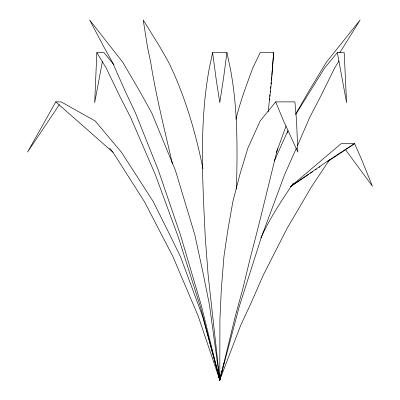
<?xml version="1.0" encoding="UTF-8"?>
<svg xmlns="http://www.w3.org/2000/svg" width="400" height="400" viewBox="0 0 400 400"><rect width="100%" height="100%" fill="white"/><g stroke="black" fill="none" stroke-linecap="round" stroke-linejoin="round"><path stroke-width="0.6" d="M345.315 149.445L372.435 186.265L361.57 159.38L354.59 143.6L329.435 159.84L311.675 186.505L287.13 228.32L263.375 274.93L251.26 302.58L240.54 325.72L219.775 380L219.93 318.845L221.345 288.92L223.965 256.39L227.85 230.03L232.88 201.55L239.9 174.485L247.885 148.085L260.14 120.985L275.7 101.88L294.895 101.88L296.53 120.445L297.85 152.075L283.35 120.445L275.7 101.88M236.465 189.05C237.48 148.625 237.895 107.85 230.21 67.97L226.94 52.61L212.61 52.61L209.345 67.97C199.015 123.835 202.565 181.04 205.265 237.43L208.13 274.945L219.775 380L239.31 306.345L261.295 237.43L284.81 174.175L296.42 148.065M113.975 64.745L103.995 52.61L96.83 52.61L94.7 102.635L102.36 61.655M235.99 119.26C240.105 101.735 246.62 84.855 252.785 67.97L260.18 52.61L273.65 52.61L271.515 81.25L268.15 111.905M271.725 76.7L271.38 80.405M271.825 75.465L273.65 52.61M269.415 100.165L269.6 98.315M269.785 96.46L269.97 94.61M270.215 92.14L270.335 90.905M270.58 88.435L270.765 86.58M271.01 84.11L271.195 82.26M109.635 148.085L113.055 152.36L144.36 201.55L172.85 256.39L198.21 316.14L219.775 380L220.34 375.05M226.94 52.61L223.57 77.935L219.775 102.635L215.98 77.935L212.61 52.61M59.385 104.595L27.565 152.075L55.76 101.88L61.16 101.88L95.14 120.985L121.535 152.36L153.215 201.55L167.425 230.03L180.36 256.39L202.535 316.14L219.775 380L220.445 375.705M96.83 52.61L106.16 67.97L120.045 96.785L130.63 117.435L155.145 174.175L178.415 237.43L200.275 306.345L219.775 380L220.395 376.315M218.12 372.085L219.775 380L220.67 375.095L219.775 380L201.18 305.005L180.42 234.83L158.42 170.43L135.33 112.655L125.4 91.63L112.42 62.29L103.705 46.645L89.66 20L122.785 62.29L139.95 91.63L151.615 112.655L175.42 170.43L194.84 234.83L203.055 273.03L209.475 305.005L219.775 380L222.76 367.93M219.22 376.32L219.775 380L220.705 375.095M277.575 148.62C268.595 184.53 260.165 220.605 250.66 256.39L242.77 288.92L235.335 316.14L219.775 380L219.7 376.88M223.06 366.72L223.955 363.1M276.47 152.36L286.11 125.945M274.225 161.12L288.005 130.48M297.43 145.795L309.68 117.435L320.455 96.785L334.65 67.97L339.035 60.94M287.215 132.995L287.72 131.865M295.815 113.785L308.585 91.63L326.32 62.29L360.135 20L339.755 52.775M260.88 237.89C269.695 218.49 281.64 200.505 293.51 182.875M295.695 114.48L324.655 67.97L337.335 52.61L344.2 52.61L346.555 102.635L337.335 52.61M308.705 174.395L290.66 186.505L341.205 143.6L354.59 143.6L327.78 161.59M290.66 186.505L329.435 159.84M310.25 173.355L312.83 171.625M315.405 169.895L316.44 169.205M319.015 167.475L320.045 166.785M55.76 101.88L113.055 152.36M202.955 168.63C195.47 131.985 185.055 95.99 168.635 62.29L159.745 46.645L143.225 20L147.42 46.645L150.695 62.29C156.11 96.5 164.7 130.085 172.395 163.83M219.725 376.875L219.775 380"/></g></svg>
